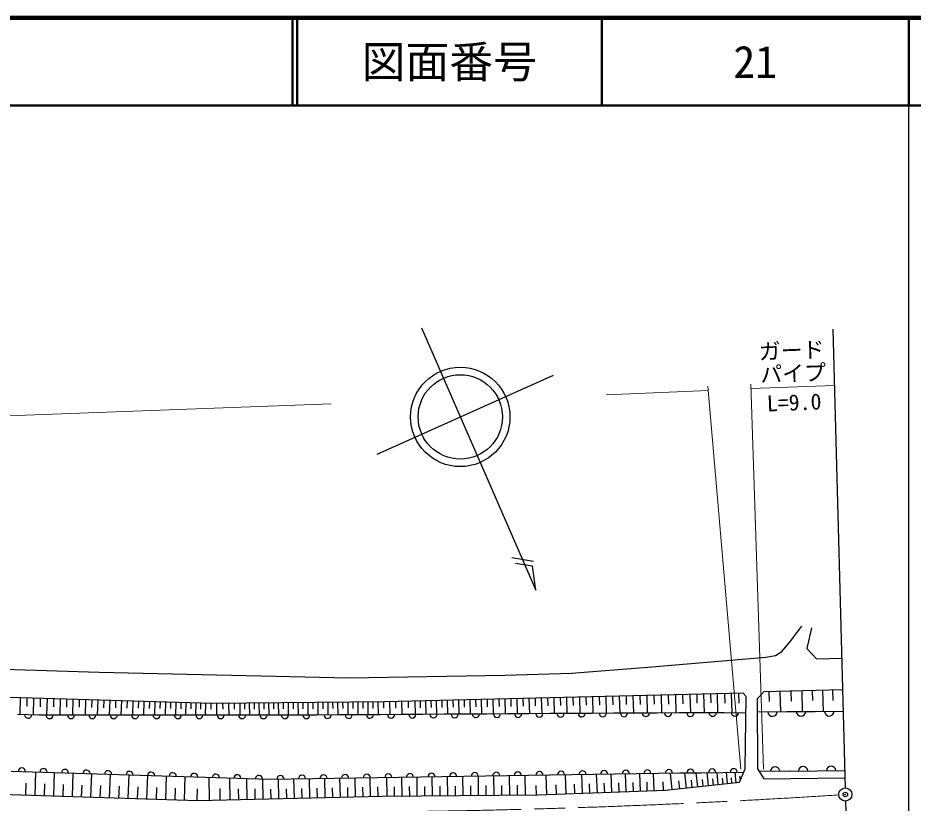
# Model space of a CAD drawing. Units: millimetres, scale not verified. Extents: x 40000 to 680000, y 20000 to 380000.
# Drawn here: x 477420 to 579500, y 290492 to 380000 of the extents above; entities that cross this region are included whole.
import ezdxf
from ezdxf.enums import TextEntityAlignment as Align

# ---------------------------------------------------------------- set-up
doc = ezdxf.new("R2010")
doc.units = ezdxf.units.MM
doc.header["$LTSCALE"] = 1000
doc.header["$PDMODE"] = 32
doc.header["$PDSIZE"] = 500
doc.linetypes.add('CHAIN', pattern=[18.5, 12, -1.5, 3.5, -1.5])
for name, color, linetype, lineweight in [('M-BGD', 7, 'Continuous', 25), ('M-BMK', 2, 'CHAIN', 13), ('M-BMK-SRVR', 3, 'Continuous', 25), ('M-STR-HTXT', 7, 'Continuous', 13), ('M-TTL', 2, 'Continuous', 140), ('M-TTL-BAND', 7, 'Continuous', 25), ('M-TTL-LINE', 7, 'Continuous', 50)]:
    doc.layers.add(name, color=color, linetype=linetype, lineweight=lineweight)
doc.layers.add('M-OTRS', color=6, linetype='Continuous')
doc.layers.add('M-TTL-TXT', color=7, linetype='Continuous')
doc.styles.add('ＭＳ ゴシック', font='')
doc.styles.get('ＭＳ ゴシック').set_extended_font_data('MS Gothic')

msp = doc.modelspace()

# ---------------------------------------------------------------- linework, layer by layer
at = {"layer": 'M-BGD'}
for p, q in [((570352, 344500), (571752, 292221)), ((518375, 330266), (538489, 339274)), ((533726, 318486), (536199, 318078)), ((563117, 302058), (563085, 303179)), ((564404, 300889), (564337, 303214)), ((565634, 302112), (565602, 303250)), ((566902, 300902), (566834, 303285)), ((568061, 302185), (568029, 303319)), ((569274, 300916), (569205, 303353)), ((570397, 302203), (570364, 303386)), ((477693, 302498), (477637, 300601)), ((478452, 302476), (478424, 301525)), ((479213, 302453), (479157, 300547)), ((479976, 302431), (479948, 301477)), ((480739, 302408), (480683, 300523)), ((481493, 302386), (481465, 301455)), ((482238, 302364), (482184, 300523)), ((482974, 302342), (482947, 301433)), ((483702, 302321), (483649, 300523)), ((484421, 302300), (484395, 301411)), ((485131, 302279), (485079, 300523)), ((485833, 302258), (485808, 301391)), ((486527, 302237), (486477, 300523)), ((487213, 302217), (487188, 301370)), ((487890, 302197), (487841, 300523)), ((488560, 302177), (488535, 301350)), ((489222, 302158), (489173, 300523)), ((524511, 302157), (524530, 301381)), ((525132, 302172), (525170, 300609)), ((525757, 302187), (525776, 301400)), ((526387, 302203), (526426, 300617)), ((527021, 302218), (527041, 301419)), ((527660, 302233), (527699, 300625)), ((528304, 302249), (528324, 301439)), ((528952, 302265), (528992, 300633)), ((529605, 302281), (529625, 301459)), ((530263, 302297), (530303, 300641)), ((530925, 302313), (530945, 301479)), ((531592, 302329), (531633, 300649)), ((532264, 302345), (532285, 301499)), ((532941, 302362), (532982, 300658)), ((533623, 302379), (533643, 301520)), ((534309, 302395), (534351, 300666)), ((535001, 302412), (535022, 301541)), ((535697, 302429), (535740, 300675)), ((536399, 302446), (536420, 301563)), ((537106, 302463), (537149, 300684)), ((537817, 302481), (537839, 301584)), ((538534, 302498), (538578, 300693)), ((539256, 302516), (539278, 301606)), ((539984, 302533), (540028, 300702)), ((540716, 302551), (540739, 301629)), ((541454, 302569), (541499, 300711)), ((542197, 302587), (542220, 301651)), ((542946, 302605), (542992, 300720)), ((543700, 302624), (543723, 301674)), ((544460, 302642), (544506, 300727)), ((545225, 302661), (545249, 301696)), ((545997, 302679), (546045, 300735)), ((546775, 302698), (546799, 301718)), ((547559, 302717), (547607, 300742)), ((548349, 302737), (548373, 301741)), ((549145, 302756), (549194, 300750)), ((549948, 302776), (549972, 301765)), ((550757, 302795), (550806, 300758)), ((551572, 302815), (551597, 301788)), ((552393, 302835), (552443, 300765)), ((553221, 302855), (553246, 301812)), ((554055, 302875), (554106, 300773)), ((554890, 301883), (554865, 302895)), ((555706, 300784), (555654, 302914)), ((556464, 301918), (556439, 302933)), ((557251, 300790), (557199, 302952)), ((558059, 301897), (558033, 302972)), ((558854, 300797), (558800, 302991)), ((559669, 301875), (559641, 303011)), ((489875, 302138), (489851, 301331)), ((490521, 302119), (490474, 300523)), ((491160, 302101), (491137, 301312)), ((491791, 302082), (491745, 300523)), ((492414, 302064), (492391, 301293)), ((493030, 302045), (492985, 300523)), ((493639, 302027), (493617, 301275)), ((494241, 302010), (494197, 300523)), ((494835, 301992), (494814, 301258)), ((495423, 301975), (495380, 300523)), ((496003, 301958), (495982, 301240)), ((496577, 301941), (496535, 300523)), ((497144, 301924), (497123, 301224)), ((497704, 301907), (497663, 300523)), ((498258, 301891), (498238, 301207)), ((498805, 301875), (498765, 300523)), ((499458, 301181), (499452, 301852)), ((500107, 300523), (500095, 301857)), ((500812, 301194), (500806, 301864)), ((501493, 300523), (501481, 301870)), ((502117, 301200), (502111, 301875)), ((502717, 301881), (502729, 300523)), ((503260, 301886), (503266, 301204)), ((503805, 301891), (503817, 300523)), ((504352, 301895), (504358, 301209)), ((504901, 301900), (504913, 300523)), ((505452, 301905), (505458, 301214)), ((506005, 301910), (506017, 300523)), ((506559, 301915), (506566, 301219)), ((507116, 301920), (507129, 300525)), ((507674, 301925), (507680, 301226)), ((508233, 301930), (508245, 300530)), ((508793, 301935), (508799, 301234)), ((509354, 301940), (509367, 300535)), ((509916, 301945), (509923, 301241)), ((510480, 301950), (510492, 300539)), ((511044, 301955), (511050, 301248)), ((511609, 301960), (511622, 300544)), ((512176, 301965), (512182, 301256)), ((512743, 301970), (512756, 300549)), ((513312, 301975), (513318, 301263)), ((513882, 301980), (513895, 300553)), ((514453, 301986), (514459, 301271)), ((515024, 301991), (515037, 300558)), ((515597, 301996), (515604, 301278)), ((516172, 302001), (516184, 300563)), ((516747, 302006), (516753, 301286)), ((517323, 302011), (517336, 300568)), ((517900, 302016), (517907, 301293)), ((518479, 302022), (518492, 300573)), ((519150, 301299), (519132, 302026)), ((519851, 300575), (519816, 302043)), ((520529, 301299), (520511, 302060)), ((521255, 300584), (521219, 302077)), ((521965, 301363), (521947, 302095)), ((522675, 302112), (522712, 300593)), ((523283, 302127), (523301, 301362)), ((523895, 302142), (523932, 300601)), ((479814, 300523), (477376, 300610)), ((482254, 300523), (479814, 300523)), ((484693, 300523), (482254, 300523)), ((487132, 300523), (484693, 300523)), ((489571, 300523), (487132, 300523)), ((492011, 300523), (489571, 300523)), ((494450, 300523), (492011, 300523)), ((496889, 300523), (494450, 300523)), ((499328, 300523), (496889, 300523)), ((501768, 300523), (499328, 300523)), ((504207, 300523), (501768, 300523)), ((506646, 300523), (504207, 300523)), ((509085, 300523), (506646, 300523)), ((511525, 300523), (509085, 300523)), ((513939, 300538), (511525, 300523)), ((516354, 300554), (513939, 300538)), ((518769, 300569), (516354, 300554)), ((521184, 300584), (518769, 300569)), ((523599, 300599), (521184, 300584)), ((526013, 300614), (523599, 300599)), ((528428, 300629), (526013, 300614)), ((530843, 300644), (528428, 300629)), ((533258, 300659), (530843, 300644)), ((535673, 300675), (533258, 300659)), ((538087, 300690), (535673, 300675)), ((540502, 300705), (538087, 300690)), ((542917, 300720), (540502, 300705)), ((545332, 300735), (542917, 300720)), ((547747, 300750), (545332, 300735)), ((550289, 300761), (547747, 300750)), ((552831, 300772), (550289, 300761)), ((555374, 300782), (552831, 300772)), ((557916, 300793), (555374, 300782)), ((557916, 300793), (560445, 300804)), ((565095, 300892), (561728, 300874)), ((568330, 300910), (565095, 300892)), ((571519, 300928), (568330, 300910)), ((476646, 294132), (479102, 294055)), ((479102, 294055), (481559, 293978)), ((479386, 291396), (479472, 294044)), ((555348, 293960), (557809, 293998)), ((557809, 293998), (560214, 294034)), ((558342, 292713), (558205, 294004)), ((559337, 292819), (559210, 294019)), ((565367, 294147), (561951, 294110)), ((565367, 294147), (568559, 294182)), ((568559, 294182), (571699, 294216)), ((481506, 291327), (481593, 293977)), ((481559, 293978), (484016, 293902)), ((483628, 291257), (483715, 293911)), ((484016, 293902), (486473, 293825)), ((485753, 291188), (485840, 293845)), ((486473, 293825), (488929, 293748)), ((487880, 291119), (487967, 293778)), ((488929, 293748), (491386, 293671)), ((490009, 291049), (490096, 293711)), ((491386, 293671), (493843, 293594)), ((492141, 290979), (492228, 293645)), ((493843, 293594), (496300, 293517)), ((494275, 290910), (494362, 293578)), ((496300, 293517), (498757, 293440)), ((496411, 290840), (496498, 293511)), ((498757, 293440), (501213, 293364)), ((499179, 293427), (499239, 290818)), ((501213, 293364), (503670, 293287)), ((501643, 290874), (501585, 293352)), ((503562, 290918), (503507, 293292)), ((503670, 293287), (506127, 293210)), ((505400, 290961), (505348, 293234)), ((506127, 293210), (508588, 293247)), ((507182, 291002), (507130, 293225)), ((508588, 293247), (511049, 293285)), ((508951, 291043), (508900, 293252)), ((510710, 291084), (510659, 293279)), ((511049, 293285), (513510, 293322)), ((512457, 291125), (512407, 293306)), ((513510, 293322), (515971, 293360)), ((514194, 291165), (514143, 293332)), ((515919, 291205), (515869, 293358)), ((515971, 293360), (518432, 293397)), ((517633, 291245), (517584, 293384)), ((518432, 293397), (520893, 293435)), ((519522, 291280), (519504, 293414)), ((520893, 293435), (523354, 293472)), ((521235, 291295), (521218, 293440)), ((522959, 291309), (522941, 293466)), ((523354, 293472), (525815, 293510)), ((524692, 291323), (524674, 293493)), ((525815, 293510), (528276, 293547)), ((526435, 291337), (526417, 293519)), ((528188, 291352), (528170, 293546)), ((528276, 293547), (530737, 293585)), ((529950, 291366), (529932, 293573)), ((530737, 293585), (533198, 293622)), ((531723, 291381), (531705, 293600)), ((533198, 293622), (535659, 293660)), ((533505, 291396), (533487, 293627)), ((535298, 291410), (535279, 293654)), ((535659, 293660), (538120, 293698)), ((537603, 293690), (537685, 291458)), ((538120, 293698), (540582, 293735)), ((539812, 293723), (539893, 291540)), ((540582, 293735), (543043, 293773)), ((541802, 291610), (541723, 293752)), ((543043, 293773), (545504, 293810)), ((543494, 291672), (543417, 293778)), ((545158, 291733), (545082, 293804)), ((545504, 293810), (547965, 293848)), ((546793, 291793), (546718, 293829)), ((547965, 293848), (550426, 293885)), ((548400, 291852), (548327, 293853)), ((549980, 291911), (549908, 293877)), ((550426, 293885), (552887, 293923)), ((551795, 293906), (551994, 292036)), ((552749, 293032), (552845, 292127)), ((552887, 293923), (555348, 293960)), ((553644, 292212), (553460, 293931)), ((554307, 292283), (554219, 293112)), ((554947, 292351), (554777, 293951)), ((555565, 292417), (555483, 293189)), ((556161, 292480), (556002, 293970)), ((556736, 292542), (556659, 293260)), ((557291, 292601), (557143, 293987)), ((557826, 292658), (557754, 293327)), ((558840, 292766), (558774, 293389)), ((559811, 293095), (559761, 293561)), ((478327, 291430), (478370, 292754)), ((480446, 291361), (480489, 292686)), ((482567, 291292), (482610, 292618)), ((484690, 291223), (484734, 292550)), ((486816, 291153), (486860, 292482)), ((488944, 291084), (488988, 292414)), ((491075, 291014), (491118, 292346)), ((493208, 290945), (493251, 292278)), ((495343, 290875), (495386, 292210)), ((497857, 292127), (497814, 290794)), ((500435, 292167), (500465, 290847)), ((502613, 290896), (502585, 292109)), ((504491, 290940), (504464, 292101)), ((506292, 290982), (506267, 292097)), ((508068, 291023), (508042, 292131)), ((509832, 291064), (509806, 292165)), ((511585, 291105), (511560, 292198)), ((513327, 291145), (513302, 292232)), ((515058, 291185), (515033, 292265)), ((516778, 291225), (516753, 292298)), ((518487, 291265), (518462, 292331)), ((520377, 291287), (520369, 292357)), ((522096, 291302), (522087, 292377)), ((523824, 291316), (523815, 292398)), ((525562, 291330), (525553, 292418)), ((527310, 291345), (527301, 292439)), ((529068, 291359), (529059, 292459)), ((530835, 291374), (530826, 292480)), ((532613, 291388), (532604, 292501)), ((534400, 291403), (534391, 292522)), ((536475, 292502), (536515, 291415)), ((538767, 292584), (538807, 291500)), ((540859, 292631), (540898, 291576)), ((542652, 291641), (542613, 292703)), ((544330, 291703), (544291, 292747)), ((545979, 291763), (545941, 292790)), ((547600, 291823), (547563, 292832)), ((549194, 291882), (549157, 292873)), ((550966, 292933), (551004, 291948)), ((571793, 290722), (573121, 242261))]:
    msp.add_line(p, q, dxfattribs=at)
for points in [[(523426, 344676), (536489, 314776), (536107, 317512), (534174, 317789)], [(439317, 310291), (440644, 307784), (442646, 306331), (450104, 306480), (458956, 306302), (486685, 305413), (515161, 304773), (532998, 305093), (540557, 305293), (549235, 305973), (562713, 307133), (563793, 307313), (564513, 307773), (565413, 308792), (566812, 310652)], [(567932, 310472), (567392, 308133), (568472, 306933), (571356, 306999)], [(571452, 303417), (562486, 303162), (561717, 302364), (561774, 294392), (562486, 293253), (571721, 293366)]]:
    msp.add_lwpolyline(points, dxfattribs=at)
msp.add_lwpolyline([(379604, 295308), (379233, 293485), (379919, 286101), (381679, 284701), (415771, 289182), (436080, 291471), (453223, 292250), (481275, 291325), (497980, 290789), (518970, 291276), (536698, 291422), (551260, 291958), (559710, 292859), (560367, 294393), (560467, 302645), (560113, 303023), (519216, 302028), (499557, 301853), (455968, 303140), (445202, 302964), (440463, 302847), (434086, 302006), (409649, 298600)], close=True, dxfattribs=at)
for radius in [5664, 4807]:
    msp.add_circle((527865, 334516), radius, dxfattribs=at)
for centre, radius, start, end in [((478595, 300573), 407, 178.909, 357.01145), ((481034, 300530), 407, 180.92987, 359.07013), ((483473, 300530), 407, 180.92987, 359.07013), ((485912, 300530), 407, 180.92987, 359.07013), ((488352, 300530), 407, 180.92987, 359.07013), ((490791, 300530), 407, 180.92917, 359.07083), ((493230, 300530), 407, 180.92917, 359.07083), ((495669, 300530), 407, 180.92917, 359.07083), ((498109, 300530), 407, 180.92917, 359.07083), ((500548, 300530), 407, 180.92917, 359.07083), ((502987, 300530), 407, 180.92917, 359.07083), ((505426, 300530), 407, 180.92917, 359.07083), ((507866, 300530), 407, 180.92987, 359.07013), ((510305, 300530), 407, 180.92987, 359.07013), ((512732, 300533), 402, 180.71288, 0.0046), ((515147, 300548), 402, 180.71218, 0.00532), ((517562, 300564), 402, 180.71218, 0.00532), ((519976, 300579), 402, 180.71218, 0.00532), ((522391, 300594), 402, 180.71218, 0.00532), ((524806, 300609), 402, 180.71075, 0.00675), ((527221, 300624), 402, 180.71218, 0.00532), ((529636, 300639), 402, 180.71289, 0.00602), ((532050, 300654), 402, 180.71288, 0.0046), ((534465, 300669), 402, 180.71288, 0.0046), ((536880, 300685), 402, 180.71218, 0.00532), ((539295, 300700), 402, 180.71218, 0.00532), ((541710, 300715), 402, 180.71218, 0.00532), ((544124, 300730), 402, 180.71218, 0.00532), ((546539, 300745), 402, 180.71075, 0.00675), ((549018, 300780), 424, 183.54227, 356.93909), ((551560, 300791), 424, 183.54226, 356.9391), ((554103, 300801), 424, 183.54227, 356.93909), ((556645, 300812), 424, 183.54227, 356.93909), ((559187, 300823), 424, 183.54226, 356.9391), ((563477, 300924), 541, 184.63937, 355.9982), ((566712, 300942), 541, 184.63884, 355.99873), ((569947, 300960), 541, 184.63888, 355.99763), ((477874, 294084), 410, 359.57447, 176.84029), ((480330, 294007), 410, 359.57656, 176.83964), ((482787, 293930), 410, 359.57443, 176.84173), ((485244, 293853), 410, 359.57447, 176.84029), ((487701, 293777), 410, 359.57661, 176.8396), ((490158, 293700), 410, 359.57587, 176.84029), ((492614, 293623), 410, 359.57518, 176.84103), ((531968, 293593), 410, 2.31921, 179.42673), ((534429, 293631), 410, 2.3192, 179.42813), ((536890, 293668), 410, 2.31919, 179.42675), ((539351, 293706), 410, 2.3192, 179.42813), ((541812, 293743), 410, 2.31778, 179.42816), ((544273, 293781), 410, 2.31918, 179.42816), ((546734, 293818), 410, 2.3192, 179.42813), ((549195, 293856), 410, 2.31921, 179.42673), ((551656, 293894), 410, 2.31851, 179.42885), ((554117, 293931), 410, 2.31921, 179.42673), ((556578, 293969), 410, 2.3192, 179.42813), ((559039, 294006), 410, 2.31851, 179.42745), ((563771, 294097), 533, 4.18599, 177.06314), ((566964, 294131), 533, 4.18599, 177.06314), ((570156, 294166), 533, 4.18599, 177.06314), ((495071, 293546), 410, 359.57447, 176.84029), ((497528, 293469), 410, 359.57656, 176.83964), ((499985, 293392), 410, 359.57443, 176.84173), ((502441, 293315), 410, 359.57447, 176.84029), ((504898, 293238), 410, 359.57661, 176.8396), ((507358, 293218), 410, 2.31778, 179.42816), ((509819, 293256), 410, 2.31921, 179.42673), ((512280, 293293), 410, 2.31851, 179.42885), ((514741, 293331), 410, 2.31921, 179.42673), ((517202, 293368), 410, 2.3192, 179.42813), ((519663, 293406), 410, 2.31851, 179.42745), ((522124, 293443), 410, 2.3192, 179.42813), ((524585, 293481), 410, 2.31778, 179.42816), ((527046, 293518), 410, 2.3192, 179.42813), ((529507, 293556), 410, 2.3192, 179.42813)]:
    msp.add_arc(centre, radius, start, end, dxfattribs=at)
at = {"layer": 'M-BMK'}
msp.add_arc((509364, 1249943), 960501, 269.69916, 273.68062, dxfattribs=at)
at = {"layer": 'M-BMK-SRVR'}
msp.add_circle((571772, 291472), 750, dxfattribs=at)
at = {"layer": 'M-OTRS'}
msp.add_point((571772, 291472), dxfattribs=at)
at = {"layer": 'M-STR-HTXT'}
for p, q in [((559859, 294372), (556111, 338033)), ((561010, 338242), (562435, 294372)), ((570530, 338103), (561026, 337742)), ((556154, 337535), (544489, 337025)), ((513137, 335994), (376383, 330943))]:
    msp.add_line(p, q, dxfattribs=at)
at = {"layer": 'M-TTL'}
msp.add_line((680000, 380000), (40000, 380000), dxfattribs=at)
at = {"layer": 'M-TTL-BAND'}
msp.add_line((579000, 20000), (579000, 370000), dxfattribs=at)
at = {"layer": 'M-TTL-LINE'}
for p, q in [((508747, 380000), (508747, 370000)), ((509247, 380000), (509247, 370000)), ((543997, 380000), (543997, 370000)), ((579000, 380000), (579000, 370000)), ((40000, 370000), (680000, 370000))]:
    msp.add_line(p, q, dxfattribs=at)

# ---------------------------------------------------------------- texts
at = {"layer": 'M-STR-HTXT', "style": 'ＭＳ ゴシック'}
for s, rotation, p in [('ガード', 2.171, (565646, 342096)), ('パイプ', 2.172, (565823, 339474)), ('L=9.0', 2.172, (565933, 336168))]:
    msp.add_text(s, height=1833, rotation=rotation, dxfattribs=at).set_placement(p, align=Align.MIDDLE_CENTER)
at = {"layer": 'M-TTL-TXT', "style": 'ＭＳ ゴシック'}
for s, p in [('図面番号', (526622, 375000)), ('21', (561497, 375000))]:
    msp.add_text(s, height=3666, dxfattribs=at).set_placement(p, align=Align.MIDDLE_CENTER)

doc.saveas('drawing.dxf')
